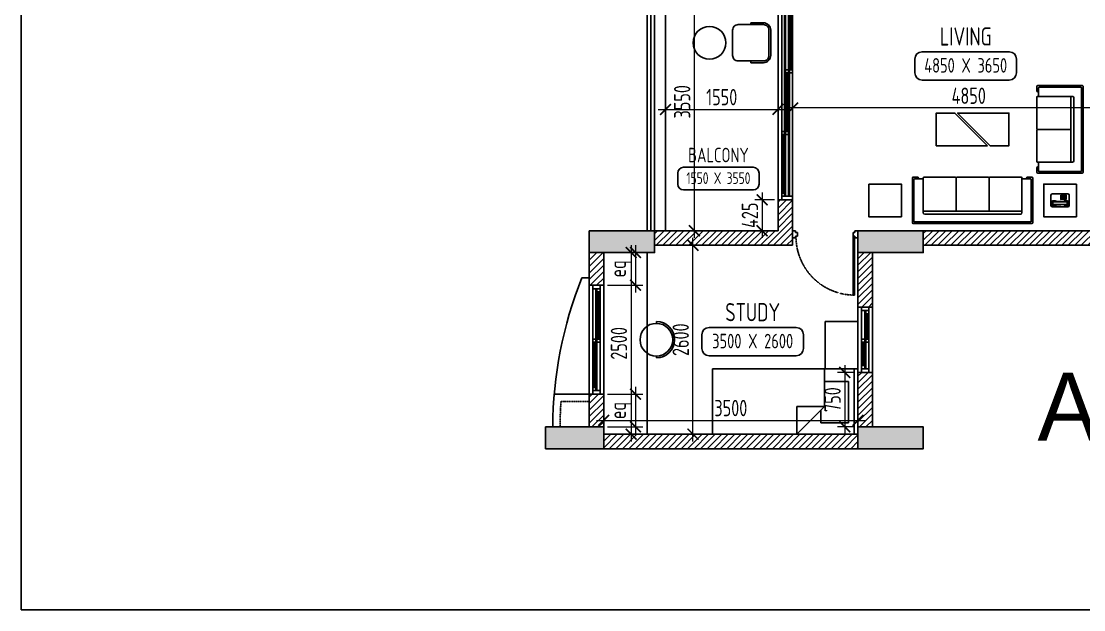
# Model space of a CAD drawing. Header units: millimetres. Extents: x -92307 to 258096, y -47434 to 112633.
# Drawn here: x 52208 to 66834, y -2067 to 6033 of the extents above; entities that cross this region are included whole.
import ezdxf
from ezdxf.enums import TextEntityAlignment as Align

# ---------------------------------------------------------------- set-up
doc = ezdxf.new("R2010")
doc.units = ezdxf.units.MM
doc.header["$LTSCALE"] = 10
doc.header["$PDMODE"] = 35
doc.header["$PDSIZE"] = 500
doc.linetypes.add('DASHED', pattern=[19.05, 12.7, -6.35])
doc.linetypes.add('HIDDEN', pattern=[9.525, 6.35, -3.175])
for name, color, linetype in [('07--DIM-1', 1, 'Continuous'), ('A--BLOCKWALL-1', 9, 'Continuous'), ('A--BLOCKWALL-2', 2, 'Continuous'), ('A--BLOCKWALL-3', 3, 'Continuous'), ('A--CONCRETE-HID', 9, 'HIDDEN'), ('A--DOWN', 34, 'Continuous'), ('A--FURNITURE-0', 253, 'Continuous'), ('A--GLAZING-0', 181, 'Continuous'), ('A--HANDRAIL-1', 9, 'Continuous'), ('A--HATCH-1', 8, 'Continuous'), ('A--SPACENUMBER', 2, 'Continuous'), ('A--SPACENUMBER-1', 8, 'Continuous'), ('A--SPACEREF', 3, 'Continuous'), ('A--Stucture', 9, 'Continuous'), ('A--TILING-1', 8, 'Continuous'), ('Typical floor Column Centre line$0$X-3rd Floor Column$0$A--COL250', 250, 'Continuous'), ('Typical floor Column Centre line$0$X-3rd Floor Column$0$A--CONCRETE-4', 4, 'Continuous')]:
    doc.layers.add(name, color=color, linetype=linetype)
doc.styles.add('ISO', font='isocp2.shx', dxfattribs={"width": 0.8})
doc.dimstyles.new('A-DIM-100', dxfattribs={"dimscale": 100, "dimtxt": 2.25, "dimasz": 1.5, "dimexe": 1, "dimexo": 0.5, "dimgap": 0, "dimtad": 0, "dimdec": 0, "dimzin": 12, "dimdsep": 46, "dimtxsty": 'ISO', "dimblk": 'ARCHTICK', "dimcen": 1, "dimdle": 1, "dimclrd": 8, "dimclre": 8, "dimclrt": 256, "dimadec": 0, "dimazin": 3, "dimtfac": 1, "dimtdec": 0, "dimtmove": 1, "dimatfit": 2, "dimfxl": 1, "dimtvp": 0.75, "dimtolj": 1, "dimtzin": 12, "dimlwd": 18, "dimlwe": 18, "dimarcsym": 0})
pattern_1 = [(45, (72725.64, 0), (-44.90128, 44.90128), [])]

# ---------------------------------------------------------------- blocks, each defined once
blk = doc.blocks.new('SPACE')
at = {"layer": 'A--SPACENUMBER-1'}
blk.add_lwpolyline([(-600, 0), (600, 0, 0.414213562), (700, 100), (700, 288.5, 0.414213562), (600, 388.5), (-600, 388.5, 0.414213562), (-700, 288.5), (-700, 100, 0.414213562), (-600, 0, -0.052514465)], format="xyb", dxfattribs=at)
at = {"layer": 'A--SPACENUMBER', "style": 'ISO', "width": 0.8, "flags": 4}
blk.add_attdef('01', text='', height=250, dxfattribs=at).set_placement((0.455, 202.41), align=Align.MIDDLE)
at = {"layer": 'A--SPACEREF', "style": 'ISO', "width": 0.8, "flags": 4}
blk.add_attdef('S', text='', height=300, dxfattribs=at).set_placement((1.35, 474.975), align=Align.CENTER)
blk = doc.blocks.new('A$C142A61D3')
at = {"linetype": 'Continuous'}
for p, q in [((-2000, -450), (-2000, 450)), ((-2000, 450), (0, 450)), ((-460, 450), (-460, -70)), ((-50, 450), (-50, -450)), ((0, 450), (0, -450)), ((-460, 275), (-130, 275)), ((-130, 275), (-130, -295)), ((-840, -450), (-460, -70)), ((-840, -70), (-840, -450)), ((-460, -70), (-840, -70)), ((-510, -295), (-510, -120)), ((-130, -295), (-510, -295)), ((0, -450), (-2000, -450))]:
    blk.add_line(p, q, dxfattribs=at)
blk = doc.blocks.new('A$C383732B3')
for p, q in [((275, 250), (275, 275)), ((275, -250), (275, -275))]:
    blk.add_line(p, q)
blk.add_lwpolyline([(275, 275), (100, 275, 0.414214), (0, 175), (0, -175, 0.414214), (100, -275), (275, -275)], format="xyb")
blk.add_lwpolyline([(100, -250), (450, -250, 0.414214), (525, -175), (525, 175, 0.414214), (450, 250), (100, 250, 0.414214), (25, 175), (25, -175, 0.414214)], format="xyb", close=True)
blk = doc.blocks.new('A$C59C96D1E')
at = {"linetype": 'Continuous'}
for p, q in [((-2.74, 0), (2.74, 0)), ((-3.49, -9.09), (-3.49, -0.75)), ((-2.75, -0.99), (-2.75, -2.2)), ((-2.26, -1.48), (-2.26, -8.35)), ((-0.79, -0.49), (-2.25, -0.49)), ((-1.76, -0.98), (-1.28, -0.98)), ((-0.78, -8.35), (-0.78, -1.48)), ((-0.29, -2.2), (-0.29, -0.99)), ((3.49, -0.75), (3.49, -9.09)), ((-2.75, -8.84), (-2.75, -7.63)), ((2.74, -9.84), (-2.74, -9.84)), ((-0.79, -9.34), (-2.25, -9.34)), ((-1.76, -8.85), (-1.28, -8.85)), ((-0.29, -7.63), (-0.29, -8.84))]:
    blk.add_line(p, q, dxfattribs=at)
for points in [[(0.45, -5.87), (0.45, -5.37), (0.95, -5.37), (0.95, -5.87)], [(1.05, -5.87), (1.05, -5.37), (1.55, -5.37), (1.55, -5.87)], [(1.64, -5.87), (1.64, -5.37), (2.14, -5.37), (2.14, -5.87)], [(2.24, -5.87), (2.24, -5.37), (2.74, -5.37), (2.74, -5.87)], [(0.45, -6.47), (0.45, -5.97), (0.95, -5.97), (0.95, -6.47)], [(0.45, -7.06), (0.45, -6.56), (0.95, -6.56), (0.95, -7.06)], [(0.45, -7.66), (0.45, -7.16), (0.95, -7.16), (0.95, -7.66)], [(0.45, -8.26), (0.95, -8.26), (0.95, -7.76), (0.45, -7.76)], [(1.05, -6.47), (1.05, -5.97), (1.55, -5.97), (1.55, -6.47)], [(1.05, -7.06), (1.05, -6.56), (1.55, -6.56), (1.55, -7.06)], [(1.05, -7.66), (1.05, -7.16), (1.55, -7.16), (1.55, -7.66)], [(1.05, -8.26), (1.55, -8.26), (1.55, -7.76), (1.05, -7.76)], [(1.64, -6.47), (1.64, -5.97), (2.14, -5.97), (2.14, -6.47)], [(1.64, -7.06), (1.64, -6.56), (2.14, -6.56), (2.14, -7.06)], [(1.64, -7.66), (1.64, -7.16), (2.14, -7.16), (2.14, -7.66)], [(1.64, -8.26), (2.14, -8.26), (2.14, -7.76), (1.64, -7.76)], [(2.24, -6.47), (2.24, -5.97), (2.74, -5.97), (2.74, -6.47)], [(2.24, -7.06), (2.24, -6.56), (2.74, -6.56), (2.74, -7.06)], [(2.24, -7.66), (2.24, -7.16), (2.74, -7.16), (2.74, -7.66)], [(2.24, -8.26), (2.74, -8.26), (2.74, -7.76), (2.24, -7.76)]]:
    blk.add_lwpolyline(points, close=True)
for centre, radius, start, end in [((-2.74, -0.75), 0.75, 90, 180), ((2.74, -0.75), 0.75, 0, 90), ((-2.25, -0.99), 0.5, 90, 180), ((-2.25, -2.2), 0.5, 180, 270), ((-1.76, -1.48), 0.5, 90, 180), ((-1.28, -1.48), 0.5, 0, 90), ((-0.79, -0.99), 0.5, 0, 90), ((-0.79, -2.2), 0.5, 270, 0), ((-2.74, -9.09), 0.75, 180, 270), ((-2.25, -7.63), 0.5, 90, 180), ((-2.25, -8.84), 0.5, 180, 270), ((-1.76, -8.35), 0.5, 180, 270), ((-1.28, -8.35), 0.5, 270, 0), ((-0.79, -7.63), 0.5, 0, 90), ((-0.79, -8.84), 0.5, 270, 0), ((2.74, -9.09), 0.75, 270, 0)]:
    blk.add_arc(centre, radius, start, end, dxfattribs=at)
for centre, start, end in [((-30.22, -7.51), 358.27997, 10.89187), ((27.18, -7.51), 169.10813, 181.72003)]:
    blk.add_arc(centre, 27.97, start, end)
blk = doc.blocks.new('A$C6B576318')
at = {"layer": 'A--FURNITURE-0'}
for p, q in [((-975, 13), (-975, 736)), ((-888, 749), (-963, 749)), ((-950, 38), (-950, 711)), ((-813, 724), (-938, 724)), ((-875, 724), (-875, 736)), ((-800, 711), (-800, 736)), ((-800, 175), (-800, 711)), ((-788, 749), (-279, 749)), ((-267, 736), (-267, 200)), ((-254, 749), (254, 749)), ((267, 736), (267, 200)), ((279, 749), (788, 749)), ((800, 711), (800, 736)), ((800, 175), (800, 711)), ((813, 724), (938, 724)), ((875, 724), (875, 736)), ((888, 749), (963, 749)), ((950, 38), (950, 711)), ((975, 13), (975, 736)), ((-800, 200), (800, 200)), ((-963, 0), (963, 0)), ((-938, 25), (938, 25)), ((-775, 150), (775, 150))]:
    blk.add_line(p, q, dxfattribs=at)
for centre, radius, start, end in [((-963, 736), 12.5, 90, 180), ((-938, 711), 12.5, 90, 180), ((-888, 736), 12.5, 0, 90), ((-813, 711), 12.5, 0, 90), ((-788, 736), 12.5, 90, 180), ((-279, 736), 12.5, 0, 90), ((-254, 736), 12.5, 90, 180), ((254, 736), 12.5, 0, 90), ((279, 736), 12.5, 90, 180), ((788, 736), 12.5, 0, 90), ((813, 711), 12.5, 90, 180), ((888, 736), 12.5, 90, 180), ((938, 711), 12.5, 0, 90), ((963, 736), 12.5, 0, 90), ((-775, 175), 25, 180, 270), ((775, 175), 25, 270, 0), ((-963, 13), 12.5, 180, 270), ((-938, 38), 12.5, 180, 270), ((938, 38), 12.5, 270, 0), ((963, 13), 12.5, 270, 0)]:
    blk.add_arc(centre, radius, start, end, dxfattribs=at)
blk = doc.blocks.new('A$C337B3EF4')
for p, q in [((0, 225), (0, 250)), ((0, -250), (0, -225))]:
    blk.add_line(p, q)
blk.add_circle((0, 0), 225)
blk.add_arc((0, 0), 250, 270, 90)
blk = doc.blocks.new('A$C64853205')
at = {"layer": 'A--FURNITURE-0'}
for p, q in [((-708, 13), (-708, 736)), ((-621, 749), (-696, 749)), ((-683, 38), (-683, 711)), ((-546, 724), (-671, 724)), ((-608, 724), (-608, 736)), ((-533, 711), (-533, 736)), ((-533, 175), (-533, 711)), ((-521, 749), (-12, 749)), ((0, 736), (0, 200)), ((13, 749), (521, 749)), ((533, 736), (533, 175)), ((546, 724), (671, 724)), ((608, 724), (608, 736)), ((621, 749), (696, 749)), ((683, 38), (683, 711)), ((708, 13), (708, 736)), ((-533, 200), (533, 200)), ((-696, 0), (696, 0)), ((-671, 25), (671, 25)), ((-508, 150), (508, 150))]:
    blk.add_line(p, q, dxfattribs=at)
for centre, radius, start, end in [((-696, 736), 12.5, 90, 180), ((-671, 711), 12.5, 90, 180), ((-621, 736), 12.5, 0, 90), ((-546, 711), 12.5, 0, 90), ((-521, 736), 12.5, 90, 180), ((-12, 736), 12.5, 0, 90), ((13, 736), 12.5, 90, 180), ((521, 736), 12.5, 0, 90), ((546, 711), 12.5, 90, 180), ((621, 736), 12.5, 90, 180), ((671, 711), 12.5, 0, 90), ((696, 736), 12.5, 0, 90), ((-508, 175), 25, 180, 270), ((508, 175), 25, 270, 0), ((-696, 13), 12.5, 180, 270), ((-671, 38), 12.5, 180, 270), ((671, 38), 12.5, 270, 0), ((696, 13), 12.5, 270, 0)]:
    blk.add_arc(centre, radius, start, end, dxfattribs=at)
blk = doc.blocks.new('A$C722A6C0C')
at = {"layer": 'A--DOWN'}
for p, q in [((0, -1450), (0, -50)), ((43, -1450), (43, -50)), ((57, -1450), (57, -93)), ((100, -50), (100, -1450))]:
    blk.add_line(p, q, dxfattribs=at)
for points in [[(100, -50), (0, -50), (0, 0), (100, 0)], [(100, -93), (57, -93), (57, -50), (100, -50)], [(43, -784), (0, -784), (0, -741), (43, -741)], [(100, -784), (57, -784), (57, -741), (100, -741)], [(43, -1450), (0, -1450), (0, -1407), (43, -1407)], [(100, -1450), (0, -1450), (0, -1500), (100, -1500)]]:
    blk.add_lwpolyline(points, close=True, dxfattribs=at)
at = {"layer": 'A--GLAZING-0'}
for p, q in [((72, -93), (72, -741)), ((86, -93), (86, -741)), ((14, -784), (14, -1407)), ((28, -784), (28, -1407))]:
    blk.add_line(p, q, dxfattribs=at)
blk = doc.blocks.new('A$C34D21E7E')
at = {"layer": 'A--DOWN'}
for p, q in [((-150, 2450), (-150, -150)), ((-110, 2450), (-110, -150)), ((-95, 2450), (-95, -150)), ((-55, -150), (-55, 2450)), ((-40, -150), (-40, 2450)), ((0, -150), (0, 2450))]:
    blk.add_line(p, q, dxfattribs=at)
for points in [[(-150, 2450), (0, 2450), (0, 2500), (-150, 2500)], [(-40, 2450), (0, 2450), (0, 2410), (-40, 2410)], [(-95, 1590), (-55, 1590), (-55, 1550), (-95, 1550)], [(-40, 1550), (0, 1550), (0, 1590), (-40, 1590)], [(-150, 740), (-110, 740), (-110, 700), (-150, 700)], [(-95, 700), (-55, 700), (-55, 740), (-95, 740)], [(-150, -150), (-110, -150), (-110, -110), (-150, -110)], [(-150, -150), (0, -150), (0, -200), (-150, -200)]]:
    blk.add_lwpolyline(points, close=True, dxfattribs=at)
at = {"layer": 'A--GLAZING-0'}
for p, q in [((-25, 1590), (-25, 2410)), ((-15, 1590), (-15, 2410)), ((-80, 740), (-80, 1550)), ((-70, 740), (-70, 1550)), ((-135, -110), (-135, 700)), ((-125, -110), (-125, 700))]:
    blk.add_line(p, q, dxfattribs=at)
blk = doc.blocks.new('A$C1CBF2325')
at = {"layer": 'A--DOWN'}
for p, q in [((100, 0), (0, 0)), ((0, 0), (0, -42)), ((100, 0), (100, -42)), ((25, -42), (0, -42)), ((25, -42), (25, -67)), ((75, -67), (25, -67)), ((75, -42), (75, -67)), ((75, -42), (100, -42)), ((79, -46), (79, -67)), ((79, -46), (886, -46)), ((79, -67), (886, -67)), ((886, -67), (886, -46)), ((25, -858), (0, -858)), ((0, -900), (0, -858)), ((75, -833), (25, -833)), ((25, -858), (25, -833)), ((75, -858), (75, -833)), ((75, -858), (100, -858)), ((100, -900), (100, -858)), ((100, -900), (0, -900))]:
    blk.add_line(p, q, dxfattribs=at)
at = {"layer": 'A--DOWN', "color": 8, "linetype": 'DASHED', "ltscale": 0.005}
blk.add_arc((79, -46), 807, 269.7319, 358.5291, dxfattribs=at)
blk = doc.blocks.new('A$C35654C4B')
at = {"layer": 'A--BLOCKWALL-1'}
for p, q in [((-900, 200), (0, 200)), ((-900, 0), (0, 0))]:
    blk.add_line(p, q, dxfattribs=at)
at = {"layer": 'A--DOWN'}
for p, q in [((-50, 150), (-850, 150)), ((-50, 107), (-850, 107)), ((-850, 50), (-50, 50)), ((-50, 93), (-807, 93))]:
    blk.add_line(p, q, dxfattribs=at)
for points in [[(-850, 50), (-850, 150), (-900, 150), (-900, 50)], [(-416, 107), (-416, 150), (-459, 150), (-459, 107)], [(-50, 107), (-50, 150), (-93, 150), (-93, 107)], [(-50, 50), (-50, 150), (0, 150), (0, 50)], [(-807, 50), (-807, 93), (-850, 93), (-850, 50)], [(-416, 50), (-416, 93), (-459, 93), (-459, 50)]]:
    blk.add_lwpolyline(points, close=True, dxfattribs=at)
at = {"layer": 'A--GLAZING-0'}
for p, q in [((-807, 78), (-459, 78)), ((-807, 64), (-459, 64)), ((-416, 136), (-93, 136)), ((-416, 122), (-93, 122))]:
    blk.add_line(p, q, dxfattribs=at)
blk = doc.blocks.new('_ArchTick')
at = {"color": 0, "const_width": 0.15}
blk.add_lwpolyline([(-0.5, -0.5), (0.5, 0.5)], dxfattribs=at)
blk = doc.blocks.new('*D62')
at = {"layer": '07--DIM-1', "color": 8, "lineweight": 18}
for p, q in [((67776, 4840), (62726, 4840)), ((62826, 4700), (62826, 4940)), ((67676, 4700), (67676, 4940))]:
    blk.add_line(p, q, dxfattribs=at)
at = {"layer": 'Defpoints', "color": 0}
for p in [(62826, 4840), (62826, 4650), (67676, 4650)]:
    blk.add_point(p, dxfattribs=at)
at = {"layer": '07--DIM-1', "color": 8, "lineweight": 18, "xscale": 150, "yscale": 150, "zscale": 150, "rotation": 180}
blk.add_blockref('_ArchTick', (62826, 4840), dxfattribs=at)
at = {"layer": '07--DIM-1', "color": 8, "lineweight": 18, "xscale": 150, "yscale": 150, "zscale": 150}
blk.add_blockref('_ArchTick', (67676, 4840), dxfattribs=at)
at = {"layer": '07--DIM-1', "insert": (65251, 5008), "char_height": 225, "attachment_point": 5, "style": 'ISO'}
blk.add_mtext('\\A1;4850', dxfattribs=at)
blk = doc.blocks.new('*D78')
at = {"layer": '07--DIM-1', "color": 8, "lineweight": 18}
for p, q in [((60604, 2950), (60604, 250)), ((60176, 2850), (60704, 2850)), ((60276, 350), (60704, 350))]:
    blk.add_line(p, q, dxfattribs=at)
at = {"layer": 'Defpoints', "color": 0}
for p in [(60126, 2850), (60226, 350), (60604, 350)]:
    blk.add_point(p, dxfattribs=at)
at = {"layer": '07--DIM-1', "color": 8, "lineweight": 18, "xscale": 150, "yscale": 150, "zscale": 150}
for p, rotation in [((60604, 2850), 90), ((60604, 350), 270)]:
    blk.add_blockref('_ArchTick', p, dxfattribs=dict(at, rotation=rotation))
at = {"layer": '07--DIM-1', "insert": (60435, 1600), "char_height": 225, "attachment_point": 5, "rotation": 90, "style": 'ISO'}
blk.add_mtext('\\A1;2500', dxfattribs=at)
blk = doc.blocks.new('*D85')
at = {"layer": '07--DIM-1', "color": 8, "lineweight": 18}
for p, q in [((61076, 5074), (61076, 4720)), ((62626, 5074), (62626, 4720)), ((60976, 4820), (62726, 4820))]:
    blk.add_line(p, q, dxfattribs=at)
at = {"layer": 'Defpoints', "color": 0}
for p in [(61076, 5124), (62626, 5124), (62626, 4820)]:
    blk.add_point(p, dxfattribs=at)
at = {"layer": '07--DIM-1', "color": 8, "lineweight": 18, "xscale": 150, "yscale": 150, "zscale": 150, "rotation": 180}
blk.add_blockref('_ArchTick', (61076, 4820), dxfattribs=at)
at = {"layer": '07--DIM-1', "color": 8, "lineweight": 18, "xscale": 150, "yscale": 150, "zscale": 150}
blk.add_blockref('_ArchTick', (62626, 4820), dxfattribs=at)
at = {"layer": '07--DIM-1', "insert": (61851, 4989), "char_height": 225, "attachment_point": 5, "style": 'ISO'}
blk.add_mtext('\\A1;1550', dxfattribs=at)
blk = doc.blocks.new('*D86')
at = {"layer": '07--DIM-1', "color": 8, "lineweight": 18}
for p, q in [((61474, 3050), (61474, 6800)), ((61126, 6700), (61574, 6700)), ((61126, 3150), (61574, 3150))]:
    blk.add_line(p, q, dxfattribs=at)
at = {"layer": 'Defpoints', "color": 0}
for p in [(61076, 6700), (61474, 6700), (61076, 3150)]:
    blk.add_point(p, dxfattribs=at)
at = {"layer": '07--DIM-1', "color": 8, "lineweight": 18, "xscale": 150, "yscale": 150, "zscale": 150}
for p, rotation in [((61474, 6700), 90), ((61474, 3150), 270)]:
    blk.add_blockref('_ArchTick', p, dxfattribs=dict(at, rotation=rotation))
at = {"layer": '07--DIM-1', "insert": (61306, 4925), "char_height": 225, "attachment_point": 5, "rotation": 90, "style": 'ISO'}
blk.add_mtext('\\A1;3550', dxfattribs=at)
blk = doc.blocks.new('*D42')
at = {"layer": '07--DIM-1', "color": 8, "lineweight": 18}
for p, q in [((60664, 2950), (60664, 2300)), ((60276, 2850), (60764, 2850)), ((60276, 2400), (60764, 2400))]:
    blk.add_line(p, q, dxfattribs=at)
at = {"layer": 'Defpoints', "color": 0}
for p in [(60226, 2850), (60226, 2400), (60664, 2400)]:
    blk.add_point(p, dxfattribs=at)
at = {"layer": '07--DIM-1', "color": 8, "lineweight": 18, "xscale": 150, "yscale": 150, "zscale": 150}
for p, rotation in [((60664, 2850), 90), ((60664, 2400), 270)]:
    blk.add_blockref('_ArchTick', p, dxfattribs=dict(at, rotation=rotation))
at = {"layer": '07--DIM-1', "insert": (60453, 2625), "char_height": 225, "attachment_point": 5, "rotation": 90, "style": 'ISO'}
blk.add_mtext('\\A1;eq', dxfattribs=at)
blk = doc.blocks.new('*D43')
at = {"layer": '07--DIM-1', "color": 8, "lineweight": 18}
for p, q in [((60276, 900), (60764, 900)), ((60664, 1000), (60664, 350)), ((60276, 450), (60764, 450))]:
    blk.add_line(p, q, dxfattribs=at)
at = {"layer": 'Defpoints', "color": 0}
for p in [(60226, 900), (60226, 450), (60664, 450)]:
    blk.add_point(p, dxfattribs=at)
at = {"layer": '07--DIM-1', "color": 8, "lineweight": 18, "xscale": 150, "yscale": 150, "zscale": 150}
for p, rotation in [((60664, 900), 90), ((60664, 450), 270)]:
    blk.add_blockref('_ArchTick', p, dxfattribs=dict(at, rotation=rotation))
at = {"layer": '07--DIM-1', "insert": (60453, 675), "char_height": 225, "attachment_point": 5, "rotation": 90, "style": 'ISO'}
blk.add_mtext('\\A1;eq', dxfattribs=at)
blk = doc.blocks.new('*D44')
at = {"layer": '07--DIM-1', "color": 8, "lineweight": 18}
for p, q in [((62407, 3675), (62407, 3050)), ((62576, 3575), (62307, 3575)), ((62576, 3150), (62307, 3150))]:
    blk.add_line(p, q, dxfattribs=at)
at = {"layer": 'Defpoints', "color": 0}
for p in [(62626, 3575), (62407, 3150), (62626, 3150)]:
    blk.add_point(p, dxfattribs=at)
at = {"layer": '07--DIM-1', "color": 8, "lineweight": 18, "xscale": 150, "yscale": 150, "zscale": 150}
for p, rotation in [((62407, 3575), 90), ((62407, 3150), 270)]:
    blk.add_blockref('_ArchTick', p, dxfattribs=dict(at, rotation=rotation))
at = {"layer": '07--DIM-1', "insert": (62238, 3363), "char_height": 225, "attachment_point": 5, "rotation": 90, "style": 'ISO'}
blk.add_mtext('\\A1;425', dxfattribs=at)
blk = doc.blocks.new('*D88')
at = {"layer": '07--DIM-1', "color": 8, "lineweight": 18}
for p, q in [((63676, 1200), (63445, 1200)), ((63545, 1300), (63545, 350)), ((63676, 450), (63445, 450))]:
    blk.add_line(p, q, dxfattribs=at)
at = {"layer": 'Defpoints', "color": 0}
for p in [(63726, 1200), (63545, 450), (63726, 450)]:
    blk.add_point(p, dxfattribs=at)
at = {"layer": '07--DIM-1', "color": 8, "lineweight": 18, "xscale": 150, "yscale": 150, "zscale": 150}
for p, rotation in [((63545, 1200), 90), ((63545, 450), 270)]:
    blk.add_blockref('_ArchTick', p, dxfattribs=dict(at, rotation=rotation))
at = {"layer": '07--DIM-1', "insert": (63376, 825), "char_height": 225, "attachment_point": 5, "rotation": 90, "style": 'ISO'}
blk.add_mtext('\\A1;750', dxfattribs=at)
blk = doc.blocks.new('*D218')
at = {"layer": '07--DIM-1', "color": 8, "lineweight": 18}
for p, q in [((60226, 400), (60226, 640)), ((63726, 400), (63726, 640)), ((60126, 540), (63826, 540))]:
    blk.add_line(p, q, dxfattribs=at)
at = {"layer": 'Defpoints', "color": 0}
for p in [(63726, 540), (60226, 350), (63726, 350)]:
    blk.add_point(p, dxfattribs=at)
at = {"layer": '07--DIM-1', "color": 8, "lineweight": 18, "xscale": 150, "yscale": 150, "zscale": 150, "rotation": 180}
blk.add_blockref('_ArchTick', (60226, 540), dxfattribs=at)
at = {"layer": '07--DIM-1', "color": 8, "lineweight": 18, "xscale": 150, "yscale": 150, "zscale": 150}
blk.add_blockref('_ArchTick', (63726, 540), dxfattribs=at)
at = {"layer": '07--DIM-1', "insert": (61976, 709), "char_height": 225, "attachment_point": 5, "style": 'ISO'}
blk.add_mtext('\\A1;3500', dxfattribs=at)
blk = doc.blocks.new('*D219')
at = {"layer": '07--DIM-1', "color": 8, "lineweight": 18}
for p, q in [((60976, 2950), (61555, 2950)), ((61455, 250), (61455, 3050)), ((60876, 350), (61555, 350))]:
    blk.add_line(p, q, dxfattribs=at)
at = {"layer": 'Defpoints', "color": 0}
for p in [(60926, 2950), (61455, 2950), (60826, 350)]:
    blk.add_point(p, dxfattribs=at)
at = {"layer": '07--DIM-1', "color": 8, "lineweight": 18, "xscale": 150, "yscale": 150, "zscale": 150}
for p, rotation in [((61455, 2950), 90), ((61455, 350), 270)]:
    blk.add_blockref('_ArchTick', p, dxfattribs=dict(at, rotation=rotation))
at = {"layer": '07--DIM-1', "insert": (61286, 1650), "char_height": 225, "attachment_point": 5, "rotation": 90, "style": 'ISO'}
blk.add_mtext('\\A1;2600', dxfattribs=at)

msp = doc.modelspace()

# ---------------------------------------------------------------- hatches: boundary and pattern name
at = {"layer": 'A--HATCH-1'}
h = msp.add_hatch(dxfattribs=at)
h.set_pattern_fill('ANSI31', color=256, scale=20, style=0)
h.set_pattern_definition(pattern_1)
h.paths.add_polyline_path([(60925.6, 3150), (60925.6, 2950), (62825.6, 2950), (62825.6, 3575), (62625.6, 3575), (62625.6, 3150)])
h = msp.add_hatch(dxfattribs=at)
h.set_pattern_fill('ANSI31', color=256, scale=20, style=0)
h.set_pattern_definition([(45, (72725.64, 57100), (-44.90128, 44.90128), [])])
h.paths.add_polyline_path([(64625.6, 2950), (67875.6, 2950), (67875.6, 3150), (64625.6, 3150)])
h = msp.add_hatch(dxfattribs=at)
h.set_pattern_fill('ANSI31', color=256, scale=20, style=0)
h.set_pattern_definition(pattern_1)
h.paths.add_polyline_path([(60225.6, 2400), (60225.6, 2850), (60025.6, 2850), (60025.6, 2400)])
h = msp.add_hatch(dxfattribs=at)
h.set_pattern_fill('ANSI31', color=256, scale=20, style=0)
h.set_pattern_definition(pattern_1)
h.paths.add_polyline_path([(63925.6, 2100), (63925.6, 2850), (63725.6, 2850), (63725.6, 2100)])
h = msp.add_hatch(dxfattribs=at)
h.set_pattern_fill('ANSI31', color=256, scale=20, style=0)
h.set_pattern_definition(pattern_1)
h.paths.add_polyline_path([(63925.6, 450), (63925.6, 1200), (63725.6, 1200), (63725.6, 450)])
h = msp.add_hatch(dxfattribs=at)
h.set_pattern_fill('ANSI31', color=256, scale=20, style=0)
h.set_pattern_definition(pattern_1)
h.paths.add_polyline_path([(60225.6, 450), (60225.6, 900), (60025.6, 900), (60025.6, 450)])
h = msp.add_hatch(dxfattribs=at)
h.set_pattern_fill('ANSI31', color=256, scale=20, style=0)
h.set_pattern_definition(pattern_1)
h.paths.add_polyline_path([(63725.6, 350), (60225.6, 350), (60225.6, 150), (63725.6, 150)])
at = {"layer": 'Typical floor Column Centre line$0$X-3rd Floor Column$0$A--COL250'}
h = msp.add_hatch(color=256, dxfattribs=at)
h.dxf.hatch_style = 1
h.paths.add_polyline_path([(60025.6, 3150), (60925.6, 3150), (60925.6, 2850), (60025.6, 2850)])
h = msp.add_hatch(color=256, dxfattribs=at)
h.dxf.hatch_style = 1
h.paths.add_polyline_path([(63725.6, 3150), (64625.6, 3150), (64625.6, 2850), (63725.6, 2850)])
h = msp.add_hatch(color=256, dxfattribs=at)
h.dxf.hatch_style = 1
h.paths.add_polyline_path([(59425.6, 450), (60225.6, 450), (60225.6, 150), (59425.6, 150)])
h = msp.add_hatch(color=256, dxfattribs=at)
h.dxf.hatch_style = 1
h.paths.add_polyline_path([(63725.6, 450), (64625.6, 450), (64625.6, 150), (63725.6, 150)])

# ---------------------------------------------------------------- linework, layer by layer
msp.add_lwpolyline([(52208.4, 17102.4), (87105.5, 17102.4), (87105.5, -2067.1), (52208.4, -2067.1)], close=True)
at = {"layer": 'A--BLOCKWALL-1'}
for p, q in [((61075.6, 6700), (61075.6, 3150)), ((60025.6, 2400), (60025.6, 900)), ((60225.6, 2400), (60225.6, 900))]:
    msp.add_line(p, q, dxfattribs=at)
at = {"layer": 'A--BLOCKWALL-2'}
for p, q in [((64625.6, 2850), (64525.6, 2850)), ((59925.6, 2500), (60025.6, 2500)), ((63925.6, 2500), (63925.6, 2400)), ((60025.6, 900), (59545.2, 900)), ((63725.6, 150), (63825.6, 150))]:
    msp.add_line(p, q, dxfattribs=at)
msp.add_arc((65057.6, 434.4), 5532.1, 158.0753, 179.83825, dxfattribs=at)
at = {"layer": 'A--BLOCKWALL-3'}
for p, q in [((62625.6, 3575), (62625.6, 3150)), ((62825.6, 3575), (62625.6, 3575)), ((62825.6, 3575), (62825.6, 2950)), ((62625.6, 3150), (60925.6, 3150)), ((60925.6, 3150), (60925.6, 2950)), ((64625.6, 3150), (64625.6, 2950)), ((64625.6, 3150), (67875.6, 3150)), ((62825.6, 2950), (60925.6, 2950)), ((64625.6, 2950), (67875.6, 2950)), ((60025.6, 2850), (60225.6, 2850)), ((60025.6, 2400), (60025.6, 2850)), ((60225.6, 2400), (60225.6, 2850)), ((63725.6, 2850), (63925.6, 2850)), ((63725.6, 2100), (63725.6, 2850)), ((63925.6, 2100), (63925.6, 2850)), ((60025.6, 2400), (60225.6, 2400)), ((63725.6, 2100), (63925.6, 2100)), ((63725.6, 1200), (63925.6, 1200)), ((63725.6, 450), (63725.6, 1200)), ((63925.6, 450), (63925.6, 1200)), ((60025.6, 900), (60225.6, 900)), ((60025.6, 450), (60025.6, 900)), ((60225.6, 450), (60225.6, 900)), ((60025.6, 450), (60225.6, 450)), ((63725.6, 450), (63925.6, 450)), ((60225.6, 150), (60225.6, 350)), ((63725.6, 350), (60225.6, 350)), ((63725.6, 150), (63725.6, 350)), ((64625.6, 150), (64625.6, 350)), ((59425.6, 150), (59625.6, 150)), ((63725.6, 150), (60225.6, 150))]:
    msp.add_line(p, q, dxfattribs=at)
at = {"layer": 'A--CONCRETE-HID', "ltscale": 0.01}
msp.add_line((60025.6, 800), (59637.9, 800), dxfattribs=at)
msp.add_arc((65057.6, 434.4), 5432.1, 176.14069, 179.83528, dxfattribs=at)
at = {"layer": 'A--FURNITURE-0'}
for p, q in [((60825.6, 2850), (60825.6, 350)), ((63275.6, 1900), (63275.6, 1250)), ((63275.6, 1900), (63725.6, 1900))]:
    msp.add_line(p, q, dxfattribs=at)
at = {"layer": 'A--FURNITURE-0', "elevation": 0}
for points in [[(65511, 4320.3), (64803.6, 4320.3), (64803.6, 4770.3), (65061, 4770.3)], [(65546.3, 4320.3), (65096.3, 4770.3), (65803.6, 4770.3), (65803.6, 4320.3)], [(63874.9, 3793.2), (64324.9, 3793.2), (64324.9, 3343.2), (63874.9, 3343.2)], [(66732.4, 3793.2), (66282.4, 3793.2), (66282.4, 3343.2), (66732.4, 3343.2)]]:
    msp.add_lwpolyline(points, close=True, dxfattribs=at)
at = {"layer": 'A--FURNITURE-0'}
msp.add_circle((61682.4, 5736.9), 225, dxfattribs=at)
at = {"layer": 'A--HANDRAIL-1', "color": 1}
for p, q in [((60875.6, 6700), (60875.6, 3150)), ((60925.6, 6700), (60925.6, 3150))]:
    msp.add_line(p, q, dxfattribs=at)
at = {"layer": 'A--Stucture', "linetype": 'Continuous', "ltscale": 0.5}
msp.add_line((60825.6, 3150), (60825.6, 6700), dxfattribs=at)
at = {"layer": 'A--TILING-1'}
msp.add_line((62625.6, 6275), (62625.6, 3575), dxfattribs=at)
at = {"layer": 'Typical floor Column Centre line$0$X-3rd Floor Column$0$A--CONCRETE-4'}
for points in [[(60025.6, 3150), (60925.6, 3150), (60925.6, 2850), (60025.6, 2850)], [(63725.6, 3150), (64625.6, 3150), (64625.6, 2850), (63725.6, 2850)], [(59425.6, 450), (60225.6, 450), (60225.6, 150), (59425.6, 150)], [(63725.6, 450), (64625.6, 450), (64625.6, 150), (63725.6, 150)]]:
    msp.add_lwpolyline(points, close=True, dxfattribs=at)

# ---------------------------------------------------------------- block references
at = {"layer": 'A--DOWN'}
for name, p in [('A$C34D21E7E', (62825.6, 3775)), ('A$C722A6C0C', (60075.6, 2400))]:
    msp.add_blockref(name, p, dxfattribs=at)
at = {"layer": 'A--DOWN', "extrusion": (0, 0, -1), "xscale": -1, "zscale": -1, "rotation": 90}
msp.add_blockref('A$C1CBF2325', (-63725.6, 3150), dxfattribs=at)
at = {"layer": 'A--DOWN', "xscale": -1, "rotation": 90}
msp.add_blockref('A$C35654C4B', (63925.6, 1200), dxfattribs=at)
at = {"layer": 'A--FURNITURE-0', "xscale": -1}
msp.add_blockref('A$C383732B3', (62525.6, 5736.9), dxfattribs=at)
at = {"layer": 'A--FURNITURE-0', "extrusion": (0, 0, -1), "xscale": -0.85, "yscale": 0.85, "zscale": -0.85, "rotation": 270}
msp.add_blockref('A$C64853205', (-66825.6, 4545.3), dxfattribs=at)
at = {"layer": 'A--FURNITURE-0', "extrusion": (0, 0, -1), "xscale": 0.8500000000058208, "yscale": 0.85, "zscale": -0.85}
msp.add_blockref('A$C6B576318', (-65303.6, 3250), dxfattribs=at)
at = {"layer": 'A--FURNITURE-0', "xscale": 25.4168361120719, "yscale": 25.4168361120719, "zscale": 25.4168361120719, "rotation": 90}
msp.add_blockref('A$C59C96D1E', (66382.4, 3568.2), dxfattribs=at)
at = {"layer": 'A--FURNITURE-0'}
for name, p in [('A$C337B3EF4', (60950.6, 1650)), ('A$C142A61D3', (63725.6, 800))]:
    msp.add_blockref(name, p, dxfattribs=at)
at = {"layer": 'A--SPACEREF'}
ref = msp.add_blockref('SPACE', (65208.5, 5224.1), dxfattribs=at)
ref.add_attrib('01', '4850 X 3650', dxfattribs={"layer": 'A--SPACENUMBER', "height": 200, "style": 'ISO', "width": 0.8, "flags": 4}).set_placement((65209.1, 5426.5), align=Align.MIDDLE)
ref.add_attrib('S', 'LIVING', dxfattribs={"height": 250, "style": 'ISO', "width": 0.8, "flags": 4}).set_placement((65210, 5699.1), align=Align.CENTER)
ref = msp.add_blockref('SPACE', (61804.5, 3712.2), dxfattribs=dict(at, xscale=0.8000000000029104, yscale=0.8, zscale=0.8))
ref.add_attrib('01', '1550 X 3550', dxfattribs={"layer": 'A--SPACENUMBER', "height": 160, "style": 'ISO', "width": 0.8, "flags": 4}).set_placement((61805, 3874.1), align=Align.MIDDLE)
ref.add_attrib('S', 'BALCONY', dxfattribs={"height": 200, "style": 'ISO', "width": 0.8, "flags": 4}).set_placement((61805.7, 4092.2), align=Align.CENTER)
ref = msp.add_blockref('SPACE', (62276, 1429.2), dxfattribs=at)
ref.add_attrib('01', '3500 X 2600', dxfattribs={"layer": 'A--SPACENUMBER', "height": 200, "style": 'ISO', "width": 0.8, "flags": 4}).set_placement((62276.6, 1631.6), align=Align.MIDDLE)
ref.add_attrib('S', 'STUDY', dxfattribs={"height": 250, "style": 'ISO', "width": 0.8, "flags": 4}).set_placement((62277.5, 1904.2), align=Align.CENTER)

# ---------------------------------------------------------------- texts
msp.add_text('AIKYA 603 AND 604', height=933.32, dxfattribs=at).set_placement((66197.7, 261.6))

# ---------------------------------------------------------------- dimensions: what is measured, and where the dimension line sits
at = {"layer": '07--DIM-1'}
for p1, p2, distance, picture, middle in [((61075.6, 3150), (61075.6, 6700), -398.8, '*D86', (61305.7, 4925)), ((62625.6, 3575), (62625.6, 3150), -219.1, '*D44', (62237.8, 3362.5))]:
    dim = msp.add_aligned_dim(p1=p1, p2=p2, distance=distance, dimstyle='A-DIM-100', dxfattribs=at)
    dim.commit()
    dim.dimension.update_dxf_attribs({"geometry": picture, "text_midpoint": middle})
for base, p1, p2, picture, middle in [((62625.6, 4819.9), (61075.6, 5123.7), (62625.6, 5123.7), '*D85', (61850.6, 4988.6)), ((63725.6, 540), (60225.6, 350), (63725.6, 350), '*D218', (61975.6, 708.7))]:
    dim = msp.add_linear_dim(base=base, p1=p1, p2=p2, dimstyle='A-DIM-100', dxfattribs=at)
    dim.commit()
    dim.dimension.update_dxf_attribs({"geometry": picture, "text_midpoint": middle})
for base, p1, p2, angle, picture, middle in [((62825.6, 4839.7), (67675.6, 4650), (62825.6, 4650), 180, '*D62', (65250.6, 5008.5)), ((60603.8, 350), (60125.6, 2850), (60225.6, 350), 90, '*D78', (60435.1, 1600)), ((61455.1, 2950), (60825.6, 350), (60925.6, 2950), 90, '*D219', (61286.3, 1650)), ((63544.6, 450), (63725.6, 1200), (63725.6, 450), 90, '*D88', (63375.9, 825))]:
    dim = msp.add_linear_dim(base=base, p1=p1, p2=p2, angle=angle, dimstyle='A-DIM-100', dxfattribs=at)
    dim.commit()
    dim.dimension.update_dxf_attribs({"geometry": picture, "text_midpoint": middle})
for base, p1, p2, picture, middle in [((60663.6, 2400), (60225.6, 2850), (60225.6, 2400), '*D42', (60452.6, 2625)), ((60663.6, 450), (60225.6, 900), (60225.6, 450), '*D43', (60452.6, 675))]:
    dim = msp.add_linear_dim(base=base, p1=p1, p2=p2, angle=90, text='eq', dimstyle='A-DIM-100', dxfattribs=at)
    dim.commit()
    dim.dimension.update_dxf_attribs({"geometry": picture, "text_midpoint": middle})

doc.saveas('drawing.dxf')
